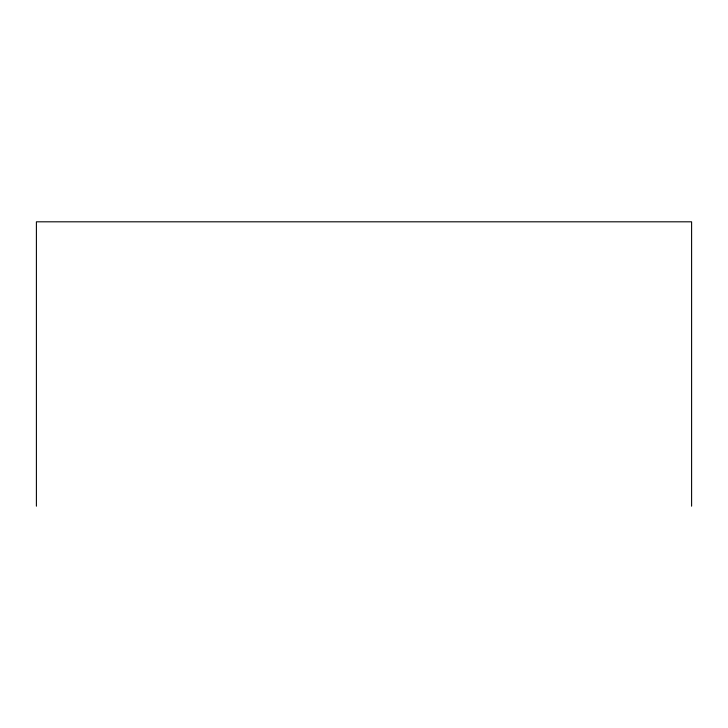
<?xml version="1.0" encoding="UTF-8"?>
<svg xmlns="http://www.w3.org/2000/svg" width="728" height="728" viewBox="0 0 728 728"><rect width="100%" height="100%" fill="white"/><g stroke="black" fill="none" stroke-linecap="round" stroke-linejoin="round"><path stroke-width="1.09" d="M691.6 506.188L691.6 221.812L36.4 221.812L36.4 506.188"/></g></svg>
